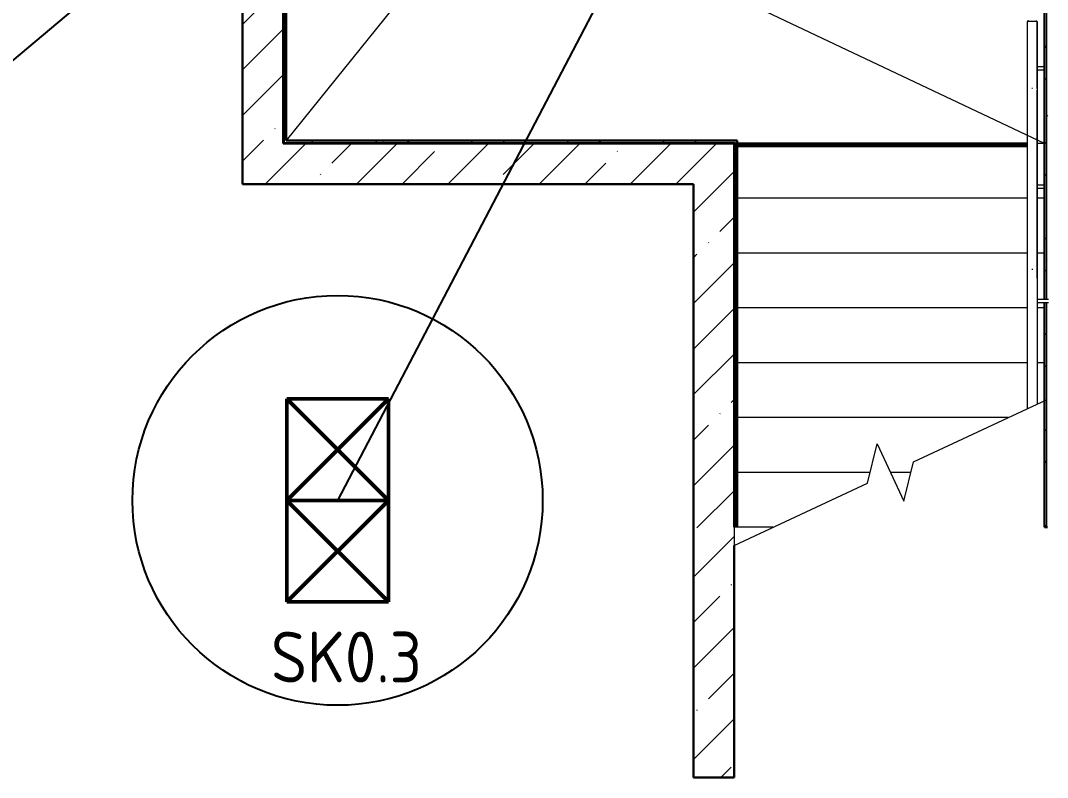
# Model space of a CAD drawing. Header units: millimetres. Extents: x -325553 to 627452, y -28539 to 738858.
# Drawn here: x -185429 to -180377, y 179568 to 183295 of the extents above; entities that cross this region are included whole.
import ezdxf

# ---------------------------------------------------------------- set-up
doc = ezdxf.new("R2010")
doc.units = ezdxf.units.MM
doc.set_wipeout_variables(frame=1)
doc.linetypes.add('ADSK_Сверху', pattern=[450, 300, -150])
doc.linetypes.add('штриховаяX2', pattern=[1.5, 1, -0.5])
for name, color, linetype, lineweight in [('RC-Линии_связи-Адресные', 5, 'Continuous', 30), ('Лестницы', 252, 'Continuous', 9), ('Линии', 7, 'Continuous', 9), ('Маркировка Не АУ', 7, 'Continuous', 25), ('НО СКУД', 7, 'Continuous', 50), ('Ограждение', 252, 'Continuous', 9), ('Стены наружные', 7, 'Continuous', 18), ('Стены штриховка', 7, 'Continuous', 9)]:
    doc.layers.add(name, color=color, linetype=linetype, lineweight=lineweight)
doc.styles.add('ISOCPEUR', font='isocpeur.ttf', dxfattribs={"width": 0.9, "height": 350})

# ---------------------------------------------------------------- blocks, each defined once
blk = doc.blocks.new('подвал')
at = {"layer": 'Лестницы', "color": 251, "true_color": 0x636466}
for p, q in [((-181217.8, 12431.9), (-181220.7, 12431.9)), ((-181217.8, 12431.9), (-181220.7, 12431.9)), ((-181132, 12431.9), (-181167.2, 12431.9)), ((-181132, 12431.9), (-181167.2, 12431.9)), ((-181217.8, 12161.9), (-182644.2, 12161.9)), ((-181217.8, 12161.9), (-182644.2, 12161.9)), ((-181132, 12161.9), (-181167.2, 12161.9)), ((-181132, 12161.9), (-181167.2, 12161.9)), ((-181217.8, 11891.9), (-182644.2, 11891.9)), ((-181217.8, 11891.9), (-182644.2, 11891.9)), ((-181132, 11891.9), (-181167.2, 11891.9)), ((-181132, 11891.9), (-181167.2, 11891.9)), ((-181217.8, 11621.9), (-182644.2, 11621.9)), ((-181217.8, 11621.9), (-182644.2, 11621.9)), ((-181132, 11621.9), (-181167.2, 11621.9)), ((-181132, 11621.9), (-181167.2, 11621.9)), ((-181217.2, 11351.9), (-182644.2, 11351.9)), ((-181217.2, 11351.9), (-182644.2, 11351.9)), ((-181132, 11351.9), (-181167.2, 11351.9)), ((-181132, 11351.9), (-181167.2, 11351.9)), ((-181775.9, 10864.7), (-181119.2, 11171)), ((-181310.2, 11081.9), (-182644.2, 11081.9)), ((-181310.2, 11081.9), (-182644.2, 11081.9)), ((-182002.5, 10759.1), (-181955.2, 10953.5)), ((-181955.2, 10953.5), (-181823.2, 10670.3)), ((-181823.2, 10670.3), (-181775.9, 10864.7)), ((-181989.6, 10811.9), (-182644.2, 10811.9)), ((-181989.6, 10811.9), (-182644.2, 10811.9)), ((-181788.7, 10811.9), (-181889.2, 10811.9)), ((-181788.7, 10811.9), (-181889.2, 10811.9)), ((-182659.2, 10452.8), (-182002.5, 10759.1)), ((-182659.2, 10541.9), (-182659.2, 10452.8)), ((-182468.2, 10541.9), (-182659.2, 10541.9)), ((-182468.2, 10541.9), (-182659.2, 10541.9))]:
    blk.add_line(p, q, dxfattribs=at)
at = {"layer": 'Линии', "color": 251, "linetype": 'ADSK_Сверху', "ltscale": 100, "true_color": 0x636466}
for p, q in [((-183907, 13631.9), (-184862, 12446.9)), ((-181132, 12431.9), (-183667, 13631.9))]:
    blk.add_line(p, q, dxfattribs=at)
at = {"layer": 'Ограждение', "color": 251, "true_color": 0x636466}
for p, q in [((-181217.2, 13031.9), (-181217.2, 12701.5)), ((-181167.2, 13031.9), (-181217.2, 13031.9)), ((-181217.2, 13031.9), (-181217.2, 12701.9)), ((-181189.9, 13031.9), (-181194.5, 13031.9)), ((-181167.2, 12701.5), (-181167.2, 13031.9)), ((-181167.2, 13031.9), (-181167.2, 12701.9)), ((-181132, 12809.5), (-181167.2, 12809.5)), ((-181167.2, 12794.5), (-181132, 12794.5)), ((-181217.2, 12701.9), (-181217.2, 11125.3)), ((-181217.2, 12693.7), (-181217.2, 11768.9)), ((-181167.2, 12701.9), (-181167.2, 11148.6)), ((-181167.2, 11768.9), (-181167.2, 12693.7)), ((-181132, 12226.4), (-181167.2, 12226.4)), ((-181167.2, 12211.4), (-181132, 12211.4)), ((-181189.6, 11810.7), (-181194.8, 11810.7)), ((-181112.2, 11663.9), (-181167.2, 11663.9)), ((-181167.2, 11648.9), (-181112.2, 11648.9)), ((-181217.2, 11125.3), (-181167.2, 11148.6))]:
    blk.add_line(p, q, dxfattribs=at)
at = {"layer": 'Ограждение', "color": 251, "true_color": 0x636466, "flags": 128}
for points in [[(-181212.2, 13031.9), (-181212.2, 13032.7), (-181212.1, 13033.5), (-181212, 13034.3), (-181211.9, 13035.1), (-181211.8, 13035.9), (-181211.6, 13036.7), (-181211.4, 13037.4)], [(-181173, 13037.6), (-181172.8, 13036.9), (-181172.6, 13036.1), (-181172.5, 13035.3), (-181172.4, 13034.5), (-181172.3, 13033.7), (-181172.2, 13032.9), (-181172.2, 13032.1), (-181172.2, 13031.9)]]:
    blk.add_lwpolyline(points, dxfattribs=at)
at = {"layer": 'Ограждение', "color": 251, "true_color": 0x636466}
blk.add_open_spline([(-181190.3, 12701.9), (-181190.9, 12701.9), (-181192.2, 12701.9), (-181193.4, 12701.9), (-181194.1, 12701.9)], degree=3, dxfattribs=at)
at = {"layer": 'Стены наружные', "color": 251, "lineweight": 30, "true_color": 0x636466}
for p, q in [((-185077, 13971.9), (-185077, 12231.9)), ((-184877, 12431.9), (-184877, 13971.9)), ((-184862, 12446.9), (-184862, 13971.9)), ((-181132, 13859.9), (-181132, 11663.7)), ((-184877, 12431.9), (-181220.7, 12431.9)), ((-182644.2, 12446.9), (-184862, 12446.9)), ((-182659.2, 10541.9), (-182659.2, 12431.9)), ((-182644.2, 10541.9), (-182644.2, 12446.9)), ((-181220.7, 12418.9), (-181220.7, 12431.9)), ((-182659.2, 12418.9), (-181220.7, 12418.9)), ((-185077, 12231.9), (-182859.2, 12231.9)), ((-182859.2, 12231.9), (-182859.2, 9310.4)), ((-181132, 11649.2), (-181132, 10541.9)), ((-181132, 10541.9), (-181117, 10541.9)), ((-182659.2, 9310.4), (-182659.2, 10452.8)), ((-182859.2, 9310.4), (-182659.2, 9310.4))]:
    blk.add_line(p, q, dxfattribs=at)
at = {"layer": 'Стены наружные', "color": 251, "linetype": 'Continuous', "lineweight": 9, "true_color": 0x636466}
for p, q in [((-185077.3, 13018.1), (-184877, 13218.5)), ((-185077.2, 12793.8), (-184877, 12994)), ((-184872, 12977.3), (-184877, 12968.7)), ((-184872, 12931.6), (-184862, 12941.6)), ((-181132, 12899.9), (-181122, 12909.9)), ((-184872, 12774.5), (-184862, 12784.5)), ((-185077, 12569.4), (-184877, 12769.5)), ((-181132, 12742.8), (-181122, 12752.8)), ((-181117.8, 12571), (-181122, 12563.7)), ((-184918.3, 12503.6), (-184915.9, 12506)), ((-185077, 12345), (-184990, 12431.9)), ((-184990, 12431.9), (-184974.4, 12447.5)), ((-184965.5, 12231.9), (-184765.5, 12431.9)), ((-184872, 12460.2), (-184862, 12470.2)), ((-184738.1, 12436.9), (-184728.1, 12446.9)), ((-184637.7, 12335.3), (-184541, 12431.9)), ((-184516.5, 12231.9), (-184316.5, 12431.9)), ((-184423.8, 12436.9), (-184413.8, 12446.9)), ((-184385.8, 12435.9), (-184386.4, 12436.9)), ((-184266.6, 12436.9), (-184256.6, 12446.9)), ((-184067.5, 12231.9), (-183867.5, 12431.9)), ((-184031.5, 12431.9), (-184034.4, 12436.9)), ((-183952.3, 12436.9), (-183942.3, 12446.9)), ((-183795.8, 12279.1), (-183643, 12431.9)), ((-183795.1, 12436.9), (-183785.1, 12446.9)), ((-183776.1, 12436.9), (-183779, 12431.9)), ((-183618.5, 12231.9), (-183418.5, 12431.9)), ((-183480.8, 12436.9), (-183470.8, 12446.9)), ((-183323.7, 12436.9), (-183313.7, 12446.9)), ((-183169.5, 12231.9), (-182969.5, 12431.9)), ((-183009.4, 12436.9), (-182999.4, 12446.9)), ((-182975.7, 12431.9), (-182978.6, 12436.9)), ((-182945, 12231.9), (-182745, 12431.9)), ((-182852.2, 12436.9), (-182842.2, 12446.9)), ((-182552.9, 12421.9), (-182542.9, 12431.9)), ((-182395.7, 12421.9), (-182385.7, 12431.9)), ((-182081.4, 12421.9), (-182071.4, 12431.9)), ((-181924.3, 12421.9), (-181914.3, 12431.9)), ((-181610, 12421.9), (-181600, 12431.9)), ((-181452.8, 12421.9), (-181442.8, 12431.9)), ((-181132, 12428.5), (-181122, 12438.5)), ((-184292, 12231.9), (-184132.5, 12391.4)), ((-183234.5, 12391.4), (-183232.1, 12393.8)), ((-182616.2, 12418.9), (-182617.9, 12421.9)), ((-182029.6, 12418.9), (-182031.4, 12421.9)), ((-183394, 12231.9), (-183290.6, 12335.3)), ((-182654.2, 12320.6), (-182644.2, 12330.6)), ((-184693.8, 12279.1), (-184691.4, 12281.5)), ((-182720.4, 12231.9), (-182659.2, 12293.2)), ((-182654.2, 12281.5), (-182659.2, 12290.2)), ((-181132, 12271.3), (-181122, 12281.3)), ((-182859.2, 12093.2), (-182720.4, 12231.9)), ((-182654.2, 12163.5), (-182644.2, 12173.5)), ((-182659.2, 12104.8), (-182654.2, 12104.8)), ((-182729.3, 11998.5), (-182659.2, 12068.7)), ((-182785.5, 11942.4), (-182783.1, 11944.7)), ((-182658.1, 11935.1), (-182659.2, 11933.1)), ((-181132, 11957), (-181122, 11967)), ((-182859.2, 11868.7), (-182841.6, 11886.2)), ((-182659.2, 11901.6), (-182654.2, 11901.6)), ((-182859.2, 11644.2), (-182659.2, 11844.2)), ((-182654.2, 11849.2), (-182644.2, 11859.2)), ((-181119.3, 11858.1), (-181122, 11862.8)), ((-181132, 11799.8), (-181122, 11809.8)), ((-182655.9, 11674.9), (-182659.2, 11680.6)), ((-182654.2, 11692), (-182644.2, 11702)), ((-182859.2, 11419.6), (-182659.2, 11619.6)), ((-182659.2, 11596.8), (-182654.2, 11596.8)), ((-181132, 11485.5), (-181122, 11495.5)), ((-182859.2, 11195.1), (-182659.2, 11395.1)), ((-182654.2, 11377.7), (-182644.2, 11387.7)), ((-181132, 11328.4), (-181122, 11338.4)), ((-182654.2, 11220.5), (-182644.2, 11230.5)), ((-182673.2, 11156.6), (-182659.2, 11170.6)), ((-182729.3, 11100.5), (-182727, 11102.8)), ((-182859.2, 10970.6), (-182785.5, 11044.3)), ((-181132, 11014.1), (-181122, 11024.1)), ((-182659.2, 10987.2), (-182654.2, 10987.2)), ((-182859.2, 10746.1), (-182659.2, 10946.1)), ((-182654.2, 10906.2), (-182644.2, 10916.2)), ((-181132, 10856.9), (-181122, 10866.9)), ((-182659.2, 10784), (-182654.2, 10784)), ((-182841.6, 10539.2), (-182659.2, 10721.6)), ((-182654.2, 10749.1), (-182644.2, 10759.1)), ((-182654.2, 10655.9), (-182655.4, 10658)), ((-181132, 10542.6), (-181122, 10552.6)), ((-182859.2, 10297.1), (-182659.2, 10497.1)), ((-182673.2, 10258.6), (-182670.8, 10260.9)), ((-182859.2, 10072.6), (-182729.3, 10202.5)), ((-182859.2, 9848.1), (-182659.2, 10048.1)), ((-182785.5, 9697.3), (-182659.2, 9823.6)), ((-182859.2, 9399.1), (-182659.2, 9599.1)), ((-182841.6, 9641.2), (-182839.2, 9643.6)), ((-182723.4, 9310.4), (-182673.2, 9360.6))]:
    blk.add_line(p, q, dxfattribs=at)
at = {"layer": 'Стены штриховка', "color": 251, "true_color": 0x636466}
for p, q in [((-184872, 14101.9), (-184872, 12436.9)), ((-181122, 13859.9), (-181122, 11663.7)), ((-184872, 12436.9), (-182654.2, 12436.9)), ((-182654.2, 12436.9), (-182654.2, 10541.9)), ((-181220.7, 12421.9), (-182659.2, 12421.9)), ((-181122, 11649.2), (-181122, 10541.9))]:
    blk.add_line(p, q, dxfattribs=at)
blk = doc.blocks.new('сс')
at = {"color": 1}
blk.add_wipeout([(449226.1, 14732.3), (448226.1, 14732.3), (448226.1, 15232.3), (449226.1, 15232.3)], dxfattribs=at).dxf.layer = 'НО СКУД'
at = {"layer": 'НО СКУД', "color": 1}
for p, q in [((448226.1, 15232.3), (449226.1, 15232.3)), ((448226.1, 14732.3), (448226.1, 15232.3)), ((448726.1, 15232.3), (448226.1, 14732.3)), ((448726.1, 14732.3), (448226.1, 15232.3)), ((448726.1, 15232.3), (448726.1, 14732.3)), ((449226.1, 15232.3), (448726.1, 14732.3)), ((449226.1, 14732.3), (448726.1, 15232.3)), ((449226.1, 15232.3), (449226.1, 14732.3)), ((449226.1, 14732.3), (448226.1, 14732.3))]:
    blk.add_line(p, q, dxfattribs=at)
at = {"layer": 'НО СКУД', "color": 1, "ltscale": 30}
blk.add_line((449226.1, 15232.3), (449226.1, 14732.3), dxfattribs=at)

msp = doc.modelspace()

# ---------------------------------------------------------------- linework, layer by layer
at = {"color": 7}
msp.add_lwpolyline([(-183680.7, 184602.7), (-186810.6, 181969.3)], dxfattribs=at)

# ---------------------------------------------------------------- block references
at = {"layer": 'RC-Линии_связи-Адресные', "color": 92, "linetype": 'штриховаяX2', "ltscale": 2}
msp.add_blockref('подвал', (740.6, 170258), dxfattribs=at)

# ---------------------------------------------------------------- next in the draw order: block references
at = {"layer": 'RC-Линии_связи-Адресные', "rotation": 270}
msp.add_blockref('сс', (-198851.5, 629658.6), dxfattribs=at)

# ---------------------------------------------------------------- next in the draw order: texts
at = {"layer": 'Маркировка Не АУ', "insert": (-183825.5, 180161.2), "char_height": 250, "width": 1035.25, "attachment_point": 5, "style": 'ISOCPEUR', "bg_fill": 3, "box_fill_scale": 1, "bg_fill_color": 256, "bg_fill_transparency": 0}
msp.add_mtext('SK0.3', dxfattribs=at)

# ---------------------------------------------------------------- next in the draw order: linework, layer by layer
at = {"color": 7}
msp.add_lwpolyline([(-181965.4, 184576.2), (-183869.2, 180932.5)], dxfattribs=at)
msp.add_circle((-183869.2, 180932.5), 1008.8, dxfattribs=at)

doc.saveas('drawing.dxf')
